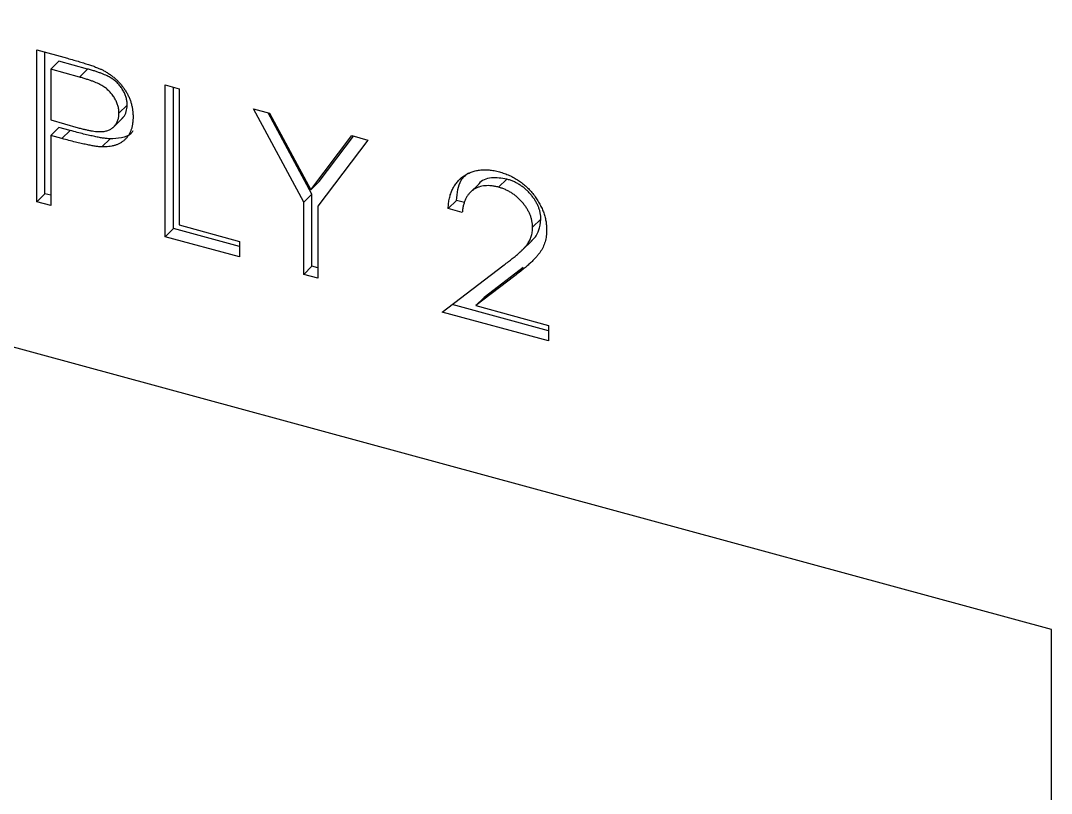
# Model space of a CAD drawing. Header units: millimetres. Extents: x 0 to 836, y 0 to 589.
# Drawn here: x 62.2 to 76.75, y 110.33 to 121.24 of the extents above; entities that cross this region are included whole.
import ezdxf

# ---------------------------------------------------------------- set-up
doc = ezdxf.new("R2010")
doc.units = ezdxf.units.MM

msp = doc.modelspace()

# ---------------------------------------------------------------- linework, layer by layer
at = {"color": 7, "linetype": 'Continuous', "lineweight": 25}
for p, q in [((76.75254, 112.64498), (45.13459, 121.23806)), ((62.4261, 120.82444), (62.85972, 120.70659)), ((62.4261, 118.68152), (62.4261, 120.82444)), ((62.54277, 118.7954), (62.54277, 120.79273)), ((62.7412, 120.6646), (62.62453, 120.55072)), ((63.14559, 120.5547), (62.7412, 120.6646)), ((62.62453, 120.55072), (62.62453, 119.83642)), ((63.02891, 120.44082), (62.62453, 120.55072)), ((63.14559, 120.5547), (63.02891, 120.44082)), ((64.24029, 120.33138), (64.43872, 120.27745)), ((64.24029, 118.18846), (64.24029, 120.33138)), ((64.35697, 118.30234), (64.35697, 120.29967)), ((64.43872, 120.27745), (64.43872, 118.35432)), ((63.70499, 120.0468), (63.58832, 119.93292)), ((65.48755, 119.9924), (65.71477, 119.93065)), ((66.19622, 118.67554), (65.48755, 119.9924)), ((66.31289, 118.78942), (65.69599, 119.93575)), ((65.71477, 119.93065), (66.29587, 118.85193)), ((62.62453, 119.83642), (63.01164, 119.72649)), ((63.50003, 119.72728), (63.64588, 119.86963)), ((62.7412, 119.73051), (62.62453, 119.61663)), ((62.89932, 119.68753), (62.7412, 119.73051)), ((62.89932, 119.68753), (62.78265, 119.57366)), ((62.62453, 119.61663), (62.62453, 118.62759)), ((62.78265, 119.57366), (62.62453, 119.61663)), ((63.46227, 119.56974), (63.3456, 119.45586)), ((66.29587, 118.85193), (66.8761, 119.61502)), ((67.10331, 119.55327), (66.39464, 118.62161)), ((66.41255, 118.96581), (66.90103, 119.60825)), ((66.8761, 119.61502), (67.10331, 119.55327)), ((66.41255, 118.96581), (66.29587, 118.85193)), ((68.68168, 118.94512), (68.53584, 118.80277)), ((69.06474, 119.00094), (68.94806, 118.88707)), ((62.54277, 118.7954), (62.4261, 118.68152)), ((62.62453, 118.77318), (62.54277, 118.7954)), ((66.31289, 118.78942), (66.19622, 118.67554)), ((66.31289, 117.77076), (66.31289, 118.78942)), ((62.62453, 118.62759), (62.4261, 118.68152)), ((66.19622, 117.65688), (66.19622, 118.67554)), ((66.39464, 118.62161), (66.39464, 117.60295)), ((68.35386, 118.69963), (68.23718, 118.58575)), ((68.46479, 118.66948), (68.35386, 118.69963)), ((68.43561, 118.53182), (68.23718, 118.58575)), ((64.43872, 118.35432), (65.28912, 118.1232)), ((69.54442, 118.43616), (69.42774, 118.32228)), ((64.35697, 118.30234), (64.24029, 118.18846)), ((65.28912, 117.90341), (64.24029, 118.18846)), ((65.28912, 118.049), (64.35697, 118.30234)), ((65.28912, 118.1232), (65.28912, 117.90341)), ((69.27371, 117.99353), (69.41955, 118.13588)), ((66.31289, 117.77076), (66.19622, 117.65688)), ((66.39464, 117.74854), (66.31289, 117.77076)), ((68.15214, 117.1253), (69.00963, 117.77913)), ((69.2955, 117.75215), (68.74229, 117.33029)), ((69.2955, 117.75215), (69.17882, 117.63828)), ((66.39464, 117.60295), (66.19622, 117.65688)), ((69.17882, 117.63828), (68.62562, 117.21641)), ((68.74229, 117.33029), (68.62562, 117.21641)), ((69.65452, 116.86258), (68.2929, 117.23263)), ((68.62562, 117.21641), (69.65452, 116.93678)), ((69.65452, 116.71699), (68.15214, 117.1253)), ((69.65452, 116.93678), (69.65452, 116.71699)), ((76.75254, 76.42966), (76.75254, 112.64498))]:
    msp.add_line(p, q, dxfattribs=at)
for points, knots in [([(62.85972, 120.70659), (62.88954, 120.69845), (62.94669, 120.68286), (63.02863, 120.65874), (63.10305, 120.63605), (63.1698, 120.6145), (63.22906, 120.59435), (63.28059, 120.57468), (63.32477, 120.55676), (63.35124, 120.54355), (63.36331, 120.53753)], [0, 0, 0, 0, 0.17695575, 0.33905508, 0.48631822, 0.61878092, 0.73561883, 0.83874248, 0.92645707, 1, 1, 1, 1]), ([(63.70499, 120.0468), (63.70419, 120.06424), (63.70261, 120.09892), (63.69082, 120.15232), (63.67102, 120.2056), (63.64357, 120.25774), (63.61025, 120.30732), (63.57152, 120.35305), (63.52748, 120.39332), (63.48652, 120.42272), (63.45013, 120.44376), (63.41852, 120.46015), (63.38284, 120.47608), (63.34306, 120.49194), (63.29949, 120.50809), (63.25178, 120.52399), (63.20008, 120.53976), (63.16419, 120.5496), (63.14559, 120.5547)], [0, 0, 0, 0, 0.07004376, 0.13923832, 0.20819746, 0.27917337, 0.34998681, 0.41835385, 0.48760958, 0.55741107, 0.59533016, 0.63796405, 0.68591278, 0.73818516, 0.79610265, 0.85851654, 0.92665773, 1, 1, 1, 1]), ([(63.36331, 120.53753), (63.3786, 120.52932), (63.40881, 120.5131), (63.45233, 120.48522), (63.49374, 120.45493), (63.53318, 120.42252), (63.57017, 120.3872), (63.60524, 120.34982), (63.63811, 120.30984), (63.66857, 120.26765), (63.69655, 120.22385), (63.72063, 120.17828), (63.7408, 120.1316), (63.7581, 120.08355), (63.77055, 120.03432), (63.77993, 119.98373), (63.78588, 119.93188), (63.78645, 119.8974), (63.78674, 119.87985)], [0, 0, 0, 0, 0.06248134, 0.12349038, 0.18341109, 0.24315322, 0.30212674, 0.36170967, 0.42184229, 0.4829319, 0.54455225, 0.60568072, 0.66767974, 0.72998439, 0.79455092, 0.86034562, 0.92890736, 1, 1, 1, 1]), ([(63.58832, 119.93292), (63.58752, 119.95037), (63.58593, 119.98504), (63.57415, 120.03844), (63.55434, 120.09172), (63.52689, 120.14386), (63.49357, 120.19344), (63.45485, 120.23917), (63.41081, 120.27944), (63.36984, 120.30884), (63.33345, 120.32988), (63.30185, 120.34627), (63.26616, 120.3622), (63.22638, 120.37806), (63.18282, 120.39422), (63.1351, 120.41012), (63.0834, 120.42588), (63.04752, 120.43572), (63.02891, 120.44082)], [0, 0, 0, 0, 0.07004376, 0.13923832, 0.20819746, 0.27917337, 0.34998681, 0.41835385, 0.48760958, 0.55741107, 0.59533016, 0.63796405, 0.68591278, 0.73818516, 0.79610265, 0.85851654, 0.92665773, 1, 1, 1, 1]), ([(63.01164, 119.72649), (63.03054, 119.72134), (63.06703, 119.7114), (63.11974, 119.69952), (63.16864, 119.68905), (63.21358, 119.68096), (63.25459, 119.67564), (63.29173, 119.67143), (63.32471, 119.67098), (63.36331, 119.67196), (63.40632, 119.67982), (63.45311, 119.69548), (63.49276, 119.72087), (63.52707, 119.75222), (63.55431, 119.79006), (63.57424, 119.83306), (63.58595, 119.88095), (63.58752, 119.91548), (63.58832, 119.93292)], [0, 0, 0, 0, 0.07253837, 0.14003383, 0.20249568, 0.26057506, 0.31322834, 0.36158319, 0.40487836, 0.44412744, 0.51639969, 0.58650667, 0.65508537, 0.72438378, 0.79397353, 0.86163768, 0.93011094, 1, 1, 1, 1]), ([(63.62891, 119.85792), (63.6375, 119.86513), (63.68873, 119.90809), (63.69761, 119.98379), (63.70499, 120.0468)], [0, 0, 0, 0, 0.16764443, 1, 1, 1, 1]), ([(63.78674, 119.87985), (63.78648, 119.8623), (63.78596, 119.82797), (63.77971, 119.77924), (63.77128, 119.73333), (63.75834, 119.691), (63.74138, 119.65237), (63.72148, 119.6165), (63.69749, 119.5844), (63.66992, 119.55579), (63.63924, 119.5305), (63.6056, 119.50876), (63.56913, 119.49069), (63.52993, 119.4762), (63.48764, 119.46599), (63.44289, 119.45871), (63.39529, 119.45531), (63.36235, 119.45567), (63.3456, 119.45586)], [0, 0, 0, 0, 0.07011889, 0.13719235, 0.20201618, 0.26463141, 0.32611655, 0.3860103, 0.44581185, 0.5052977, 0.56463328, 0.62428263, 0.68390203, 0.74395277, 0.80538773, 0.86838803, 0.93308403, 1, 1, 1, 1]), ([(63.46227, 119.56974), (63.44842, 119.57065), (63.41806, 119.57264), (63.36807, 119.57924), (63.30985, 119.5891), (63.24351, 119.60266), (63.16909, 119.61906), (63.08655, 119.63845), (62.99574, 119.66146), (62.9324, 119.67859), (62.89932, 119.68753)], [0, 0, 0, 0, 0.07517312, 0.16474626, 0.26801688, 0.38591188, 0.51778948, 0.66369098, 0.82441322, 1, 1, 1, 1]), ([(63.78527, 119.68287), (63.77673, 119.6703), (63.74045, 119.61692), (63.62348, 119.57678), (63.51604, 119.57209), (63.46227, 119.56974)], [0, 0, 0, 0, 0.13337055, 0.56628401, 1, 1, 1, 1]), ([(63.3456, 119.45586), (63.33175, 119.45677), (63.30139, 119.45876), (63.25139, 119.46537), (63.19318, 119.47522), (63.12684, 119.48878), (63.05242, 119.50518), (62.96988, 119.52457), (62.87907, 119.54758), (62.81572, 119.56471), (62.78265, 119.57366)], [0, 0, 0, 0, 0.07517312, 0.16474626, 0.26801688, 0.38591188, 0.51778948, 0.66369098, 0.82441322, 1, 1, 1, 1]), ([(68.23718, 118.58575), (68.23847, 118.61091), (68.24101, 118.66033), (68.25291, 118.73016), (68.26993, 118.79536), (68.29399, 118.85487), (68.32388, 118.90959), (68.35971, 118.95924), (68.40216, 119.00341), (68.4503, 119.04184), (68.50259, 119.07489), (68.55901, 119.10037), (68.61829, 119.11874), (68.68027, 119.13072), (68.74562, 119.13459), (68.81378, 119.13213), (68.88502, 119.12242), (68.93356, 119.11027), (68.95825, 119.10409)], [0, 0, 0, 0, 0.06879079, 0.13510329, 0.19897867, 0.2619043, 0.32349497, 0.38519538, 0.44696924, 0.50976478, 0.57225057, 0.63340518, 0.69325116, 0.75258316, 0.81257927, 0.87327508, 0.93554994, 1, 1, 1, 1]), ([(68.35386, 118.69963), (68.36247, 118.8042), (68.37572, 118.96523), (68.48451, 119.05865), (68.52265, 119.09141)], [0, 0, 0, 0, 0.64938868, 1, 1, 1, 1]), ([(68.95825, 119.10409), (68.9825, 119.09695), (69.03014, 119.08292), (69.09966, 119.05474), (69.16586, 119.02221), (69.22858, 118.98477), (69.28733, 118.94138), (69.34256, 118.89343), (69.39492, 118.84111), (69.44205, 118.78345), (69.48533, 118.7238), (69.52266, 118.66254), (69.55464, 118.60106), (69.58129, 118.53894), (69.60091, 118.47613), (69.6158, 118.41285), (69.62422, 118.34895), (69.62551, 118.3069), (69.62617, 118.28552)], [0, 0, 0, 0, 0.06947546, 0.1365168, 0.20078882, 0.26382967, 0.32573502, 0.38729069, 0.44950922, 0.51296782, 0.57627522, 0.6375801, 0.69790261, 0.75717209, 0.81659853, 0.87665317, 0.93728964, 1, 1, 1, 1]), ([(68.94806, 118.88707), (68.93077, 118.89133), (68.89682, 118.8997), (68.84696, 118.90723), (68.7994, 118.90978), (68.75402, 118.90793), (68.71073, 118.90166), (68.66976, 118.89033), (68.63118, 118.874), (68.59493, 118.85346), (68.56154, 118.8287), (68.5322, 118.79895), (68.50656, 118.76501), (68.48419, 118.72708), (68.46602, 118.68454), (68.45214, 118.63751), (68.44116, 118.58661), (68.43749, 118.55039), (68.43561, 118.53182)], [0, 0, 0, 0, 0.06443867, 0.12654691, 0.18688715, 0.24587754, 0.30404088, 0.36219122, 0.42097593, 0.48066028, 0.54060027, 0.6006891, 0.66193579, 0.72444251, 0.78903839, 0.85631376, 0.92635203, 1, 1, 1, 1]), ([(69.06474, 119.00094), (68.99085, 119.01269), (68.84323, 119.03615), (68.70349, 118.98628), (68.66807, 118.93126), (68.66758, 118.9305)], [0, 0, 0, 0, 0.4969954, 0.99301201, 1, 1, 1, 1]), ([(69.54442, 118.43616), (69.54402, 118.45089), (69.54323, 118.47992), (69.53624, 118.52407), (69.52568, 118.56769), (69.51056, 118.61119), (69.49059, 118.65424), (69.46628, 118.69674), (69.43824, 118.73907), (69.4058, 118.78043), (69.37017, 118.81992), (69.33252, 118.85656), (69.29269, 118.88945), (69.25084, 118.91891), (69.2071, 118.94499), (69.16137, 118.96725), (69.11379, 118.98635), (69.08129, 118.99602), (69.06474, 119.00094)], [0, 0, 0, 0, 0.0619654, 0.12212191, 0.1809885, 0.23993322, 0.29990583, 0.35998885, 0.42177574, 0.48657583, 0.5515348, 0.61501754, 0.67725862, 0.73972996, 0.8030501, 0.86649513, 0.93197347, 1, 1, 1, 1]), ([(69.42774, 118.32228), (69.42734, 118.33701), (69.42655, 118.36604), (69.41957, 118.41019), (69.40901, 118.45381), (69.39388, 118.49731), (69.37392, 118.54036), (69.34961, 118.58287), (69.32157, 118.6252), (69.28913, 118.66656), (69.25349, 118.70605), (69.21584, 118.74268), (69.17601, 118.77557), (69.13417, 118.80503), (69.09042, 118.83111), (69.0447, 118.85337), (68.99711, 118.87248), (68.96462, 118.88214), (68.94806, 118.88707)], [0, 0, 0, 0, 0.0619654, 0.12212191, 0.1809885, 0.23993322, 0.29990583, 0.35998885, 0.42177574, 0.48657583, 0.5515348, 0.61501754, 0.67725862, 0.73972996, 0.8030501, 0.86649513, 0.93197347, 1, 1, 1, 1]), ([(69.00963, 117.77913), (69.03051, 117.79458), (69.07061, 117.82425), (69.12733, 117.86807), (69.17827, 117.90917), (69.22376, 117.94737), (69.26283, 117.98368), (69.29749, 118.01601), (69.32526, 118.04688), (69.35541, 118.08323), (69.3846, 118.12967), (69.40969, 118.1893), (69.42499, 118.25355), (69.42682, 118.29928), (69.42774, 118.32228)], [0, 0, 0, 0, 0.11080264, 0.2128292, 0.30610131, 0.39064732, 0.46692447, 0.53448104, 0.59358694, 0.644557, 0.73620045, 0.82502403, 0.91198558, 1, 1, 1, 1]), ([(69.40273, 118.12415), (69.41106, 118.13087), (69.45932, 118.16979), (69.52515, 118.26772), (69.538, 118.38004), (69.54442, 118.43616)], [0, 0, 0, 0, 0.09457385, 0.54764454, 1, 1, 1, 1]), ([(69.62617, 118.28552), (69.6251, 118.25597), (69.62298, 118.19737), (69.60484, 118.11535), (69.57651, 118.03881), (69.5424, 117.98028), (69.50799, 117.935), (69.47698, 117.89844), (69.44068, 117.85988), (69.39855, 117.8196), (69.35148, 117.77698), (69.29903, 117.73216), (69.24084, 117.68585), (69.19999, 117.65451), (69.17882, 117.63828)], [0, 0, 0, 0, 0.0987022, 0.19567231, 0.29242243, 0.39134254, 0.44446244, 0.50422878, 0.57035234, 0.64254575, 0.72228751, 0.80792112, 0.90046954, 1, 1, 1, 1])]:
    msp.add_open_spline(points, degree=3, knots=knots, dxfattribs=at)

doc.saveas('drawing.dxf')
